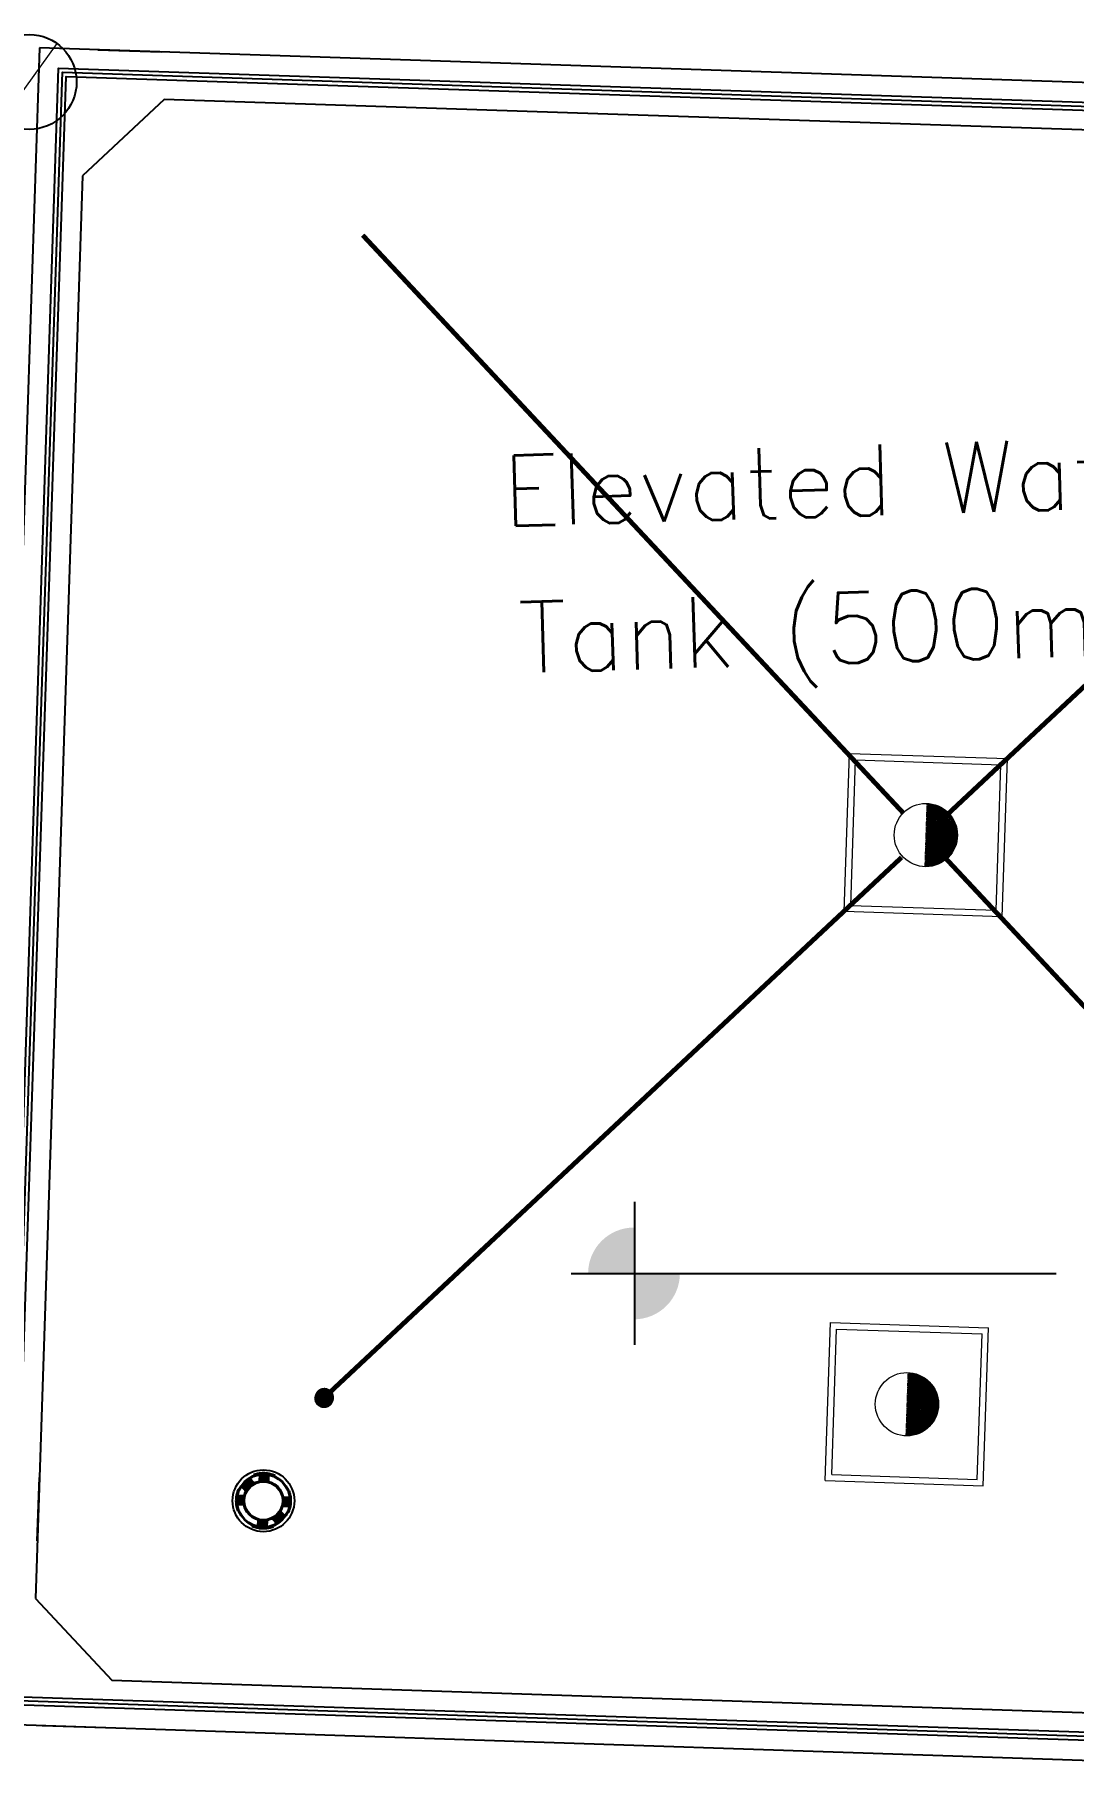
# Model space of a CAD drawing. Extents: x 166525 to 167198, y 178739 to 179747.
# Drawn here: x 166643.55 to 166649.43, y 179692.44 to 179702.21 of the extents above; entities that cross this region are included whole.
import ezdxf

# ---------------------------------------------------------------- set-up
doc = ezdxf.new("R2010")
doc.units = 0
doc.header["$MEASUREMENT"] = 0
for name, pattern in [('AUSGEZOGEN', [0]), ('CENTER', [2, 1.25, -0.25, 0.25, -0.25]), ('DASHED2', [0.375, 0.25, -0.125]), ('SOLID_LINE', [0])]:
    doc.linetypes.add(name, pattern=pattern)
doc.layers.get('0').update_dxf_attribs({"linetype": 'CONTINUOUS'})
for name, color, linetype in [('025', 203, 'CONTINUOUS'), ('EBENE0', 7, 'AUSGEZOGEN'), ('ELEV', 1, 'CONTINUOUS'), ('HATCH', 40, 'CONTINUOUS'), ('Height', 7, 'CONTINUOUS'), ('MECNEK', 6, 'CONTINUOUS')]:
    doc.layers.add(name, color=color, linetype=linetype)
doc.layers.add('hah', color=41, linetype='CONTINUOUS', lineweight=9)
doc.styles.add('ROMANS', font='romans.shx')
pattern_1 = [(88.0954623, (166141.1826934, 178988.258987), (-0.006716287785, 0.00022333471), []), (88.0954623, (166141.180455, 178988.259061), (-0.006716287785, 0.00022333471), [0.00224, -0.00224]), (88.0954623, (166141.178216, 178988.2591356), (-0.006716287785, 0.00022333471), [0.00224, -0.00224])]

msp = doc.modelspace()

# ---------------------------------------------------------------- hatches: boundary and pattern name
at = {"lineweight": 13}
h = msp.add_hatch(dxfattribs=at)
h.set_pattern_fill('ANSI36', color=8, scale=0.896)
h.set_pattern_definition([(45, (30566.5308, 37080.8766), (1.50868303, 5.53183777), [7.112, -1.4224, 0, -1.4224])])
h.paths.add_polyline_path([(166643.67529, 179702.15608, 0.6120991), (166643.24894, 179701.9383, 0.2406185), (166643.36018, 179701.72051)])
at = {"layer": 'hah', "linetype": 'CENTER', "ltscale": 2}
h = msp.add_hatch(dxfattribs=at)
h.set_pattern_fill('INSUL', color=8, scale=0.01792, angle=88.095462, style=0)
h.set_pattern_definition([(88.0954623, (166141.20056, 178988.79629), (-0.006716287785, 0.00022333471), []), (88.0954623, (166141.1983215, 178988.796364), (-0.006716287785, 0.00022333471), [0.00224, -0.00224]), (88.0954623, (166141.196083, 178988.7964386), (-0.006716287785, 0.00022333471), [0.00224, -0.00224])])
h.paths.add_polyline_path([(166648.60369, 179697.85135), (166648.59773, 179697.67225), (166648.77683, 179697.66629, 0.4142136)])
h = msp.add_hatch(dxfattribs=at)
h.set_pattern_fill('INSUL', color=8, scale=0.01792, angle=88.095462, style=0)
h.set_pattern_definition([(88.0954623, (166141.20056, 178988.79629), (-0.006716287785, 0.00022333471), []), (88.0954623, (166141.1983215, 178988.796364), (-0.006716287785, 0.00022333471), [0.00224, -0.00224]), (88.0954623, (166141.196083, 178988.7964386), (-0.006716287785, 0.00022333471), [0.00224, -0.00224])])
h.paths.add_polyline_path([(166648.59773, 179697.67225), (166648.59177, 179697.49315, 0.4142136), (166648.77683, 179697.66629)])
h = msp.add_hatch(dxfattribs=at)
h.set_pattern_fill('INSUL', color=8, scale=0.01792, angle=88.095462, style=0)
h.set_pattern_definition(pattern_1)
h.paths.add_polyline_path([(166648.49649, 179694.62753), (166648.49053, 179694.44843), (166648.66963, 179694.44247, 0.4142136)])
at = {"layer": 'hah', "ltscale": 4}
h = msp.add_hatch(dxfattribs=at)
h.set_pattern_fill('ANSI31', color=8, scale=0.003584, angle=105.595483, style=0)
h.set_pattern_definition([(150.59548315, (166910.7547921, 179710.1823673), (-0.0002199556501, -0.0003902864486), [])])
h.paths.add_polyline_path([(166645.20288, 179694.43327, 1), (166645.1741, 179694.53635, 1)])
at = {"layer": 'hah', "linetype": 'CENTER', "ltscale": 2}
h = msp.add_hatch(dxfattribs=at)
h.set_pattern_fill('INSUL', color=8, scale=0.01792, angle=88.095462, style=0)
h.set_pattern_definition(pattern_1)
h.paths.add_polyline_path([(166648.49053, 179694.44843), (166648.48457, 179694.26933, 0.4142136), (166648.66963, 179694.44247)])
at = {"layer": 'HATCH', "lineweight": -3, "ltscale": 10}
h = msp.add_hatch(color=6, dxfattribs=at)
h.paths.add_polyline_path([(166646.94435, 179695.44912, 0.4142136), (166646.68436, 179695.18913), (166646.94435, 179695.18913)])
h.paths.add_polyline_path([(166647.20434, 179695.18913), (166646.94435, 179695.18913), (166646.94435, 179694.92914, 0.4142136)])
at = {"layer": 'HATCH'}
h = msp.add_hatch(color=256, dxfattribs=at)
h.paths.add_polyline_path([(166644.88392, 179693.74855), (166644.88285, 179693.75279, 0.0294948), (166644.90006, 179693.75825), (166644.90163, 179693.75417, -0.0294948)])
h.paths.add_polyline_path([(166644.79779, 179693.75562), (166644.79644, 179693.75146, -0.0294948), (166644.77915, 179693.75824), (166644.78098, 179693.76221, 0.0294948)])
h.paths.add_polyline_path([(166644.79036, 179694.0443), (166644.7888, 179694.04839, -0.0294948), (166644.8065, 179694.05401), (166644.80757, 179694.04977, 0.0294948)])
h.paths.add_polyline_path([(166644.89263, 179694.04694), (166644.89398, 179694.0511, -0.0294948), (166644.91127, 179694.04432), (166644.90944, 179694.04035, 0.0294948)])
h = msp.add_hatch(color=256, dxfattribs=at)
h.paths.add_polyline_path([(166644.98825, 179693.83522), (166644.98428, 179693.83705, 0.0294948), (166644.99087, 179693.85386), (166644.99503, 179693.85251, -0.0294948)])
h.paths.add_polyline_path([(166644.98824, 179693.95613), (166644.99232, 179693.95769, -0.0294948), (166644.99794, 179693.93999), (166644.9937, 179693.93892, 0.0294948)])
h.paths.add_polyline_path([(166644.70217, 179693.96734), (166644.70614, 179693.96551, 0.0294948), (166644.69955, 179693.9487), (166644.69539, 179693.95005, -0.0294948)])
h.paths.add_polyline_path([(166644.69248, 179693.86257), (166644.69672, 179693.86364, 0.0294948), (166644.70219, 179693.84643), (166644.6981, 179693.84486, -0.0294948)])
h = msp.add_hatch(color=256, dxfattribs=at)
h.paths.add_polyline_path([(166644.9532, 179693.87141), (166644.94869, 179693.87156, 0.061675), (166644.95282, 179693.8977), (166644.95719, 179693.89756, -0.059213)])
h.paths.add_polyline_path([(166644.95719, 179693.89756), (166644.95282, 179693.8977, 0.061675), (166644.95044, 179693.92405), (166644.95494, 179693.9239, -0.059213)])
h.paths.add_polyline_path([(166644.87508, 179694.00927), (166644.87493, 179694.00476, 0.061675), (166644.84879, 179694.00888), (166644.84893, 179694.01326, -0.059213)])
h.paths.add_polyline_path([(166644.8374, 179694.01305), (166644.83957, 179694.01113), (166644.83908, 179694.01315, -0.0220108), (166644.84893, 179694.01326), (166644.84879, 179694.00888, 0.061675), (166644.82244, 179694.00651), (166644.82259, 179694.01101, -0.0333935)])
h.paths.add_polyline_path([(166644.73323, 179693.905), (166644.73761, 179693.90486, 0.061675), (166644.73998, 179693.8785), (166644.73548, 179693.87865, -0.059213)])
h.paths.add_polyline_path([(166644.73761, 179693.90486), (166644.73323, 179693.905, -0.059213), (166644.73722, 179693.93114), (166644.74173, 179693.93099, 0.061675)])
h.paths.add_polyline_path([(166644.84149, 179693.7893), (166644.84163, 179693.79367, 0.061675), (166644.86799, 179693.79605), (166644.86784, 179693.79155, -0.059213)])
h.paths.add_polyline_path([(166644.81535, 179693.79329), (166644.8155, 179693.7978, 0.061675), (166644.84163, 179693.79367), (166644.84149, 179693.7893, -0.059213)])

# ---------------------------------------------------------------- linework, layer by layer
at = {"color": 9, "lineweight": 13}
msp.add_line((166643.67529, 179702.15608, 486.17054), (166643.36018, 179701.72051, 486.17054), dxfattribs=at)
at = {"layer": 'EBENE0', "color": 8, "linetype": 'AUSGEZOGEN'}
for p, q in [((166643.57601, 179702.13202, 712.9881), (166643.26037, 179692.63967, 712.9881)), ((166653.06836, 179701.81638, 712.9881), (166643.57601, 179702.13202, 712.9881)), ((166653.06836, 179701.81638, 712.9881), (166643.57601, 179702.13202, 712.9881)), ((166643.90769, 179702.12099, 712.9881), (166644.26589, 179702.10908, 712.9881)), ((166644.28348, 179701.83955, 712.9881), (166643.82084, 179701.40668, 712.9881)), ((166644.28348, 179701.83955, 712.9881), (166643.82084, 179701.40668, 712.9881)), ((166652.34303, 179701.57155, 712.9881), (166644.28348, 179701.83955, 712.9881)), ((166652.34303, 179701.57155, 712.9881), (166644.28348, 179701.83955, 712.9881)), ((166643.82084, 179701.40668, 712.9881), (166643.55284, 179693.34714, 712.9881)), ((166643.56373, 179693.67474, 712.9881), (166643.57564, 179694.03294, 712.9881)), ((166643.55284, 179693.34714, 712.9881), (166643.9857, 179692.8845, 712.9881)), ((166643.55284, 179693.34714, 712.9881), (166643.9857, 179692.8845, 712.9881)), ((166643.9857, 179692.8845, 712.9881), (166652.04525, 179692.6165, 712.9881)), ((166643.9857, 179692.8845, 712.9881), (166652.04525, 179692.6165, 712.9881)), ((166643.26036, 179692.63967, 712.9881), (166652.75272, 179692.32402, 712.9881)), ((166643.26036, 179692.63967, 712.9881), (166652.75272, 179692.32402, 712.9881)), ((166643.59204, 179692.62864, 712.9881), (166643.95024, 179692.61673, 712.9881))]:
    msp.add_line(p, q, dxfattribs=at)
at = {"layer": 'ELEV', "color": 8, "elevation": 712.9881}
for points in [[(166643.37602, 179692.74788), (166643.68423, 179702.01636), (166652.9527, 179701.70816), (166652.6445, 179692.43968)], [(166643.39916, 179692.76953), (166643.70587, 179701.99323), (166652.92957, 179701.68652), (166652.62286, 179692.46281)], [(166643.42229, 179692.79117), (166643.72751, 179701.9701), (166652.90644, 179701.66487), (166652.60122, 179692.48595)]]:
    msp.add_lwpolyline(points, close=True, dxfattribs=at)
at = {"layer": 'hah', "color": 8, "ltscale": 2}
for p, q in [((166648.13509, 179697.23939, 712.9881), (166648.16487, 179698.13489, 712.9881)), ((166648.16487, 179698.13489, 712.9881), (166649.06037, 179698.10511, 712.9881)), ((166648.1721, 179697.27401, 712.9881), (166648.1995, 179698.09788, 712.9881)), ((166648.1995, 179698.09788, 712.9881), (166649.02336, 179698.07048, 712.9881)), ((166648.99596, 179697.24662, 712.9881), (166649.02336, 179698.07048, 712.9881)), ((166649.03059, 179697.20961, 712.9881), (166649.06037, 179698.10511, 712.9881)), ((166648.1721, 179697.27401, 712.9881), (166648.99596, 179697.24662, 712.9881)), ((166649.03059, 179697.20961, 712.9881), (166648.13509, 179697.23939, 712.9881)), ((166648.02789, 179694.01557, 712.9881), (166648.05767, 179694.91107, 712.9881)), ((166648.05767, 179694.91107, 712.9881), (166648.95317, 179694.88129, 712.9881)), ((166648.0649, 179694.0502, 712.9881), (166648.09229, 179694.87406, 712.9881)), ((166648.09229, 179694.87406, 712.9881), (166648.91616, 179694.84666, 712.9881)), ((166648.88876, 179694.0228, 712.9881), (166648.91616, 179694.84666, 712.9881)), ((166648.92339, 179693.98579, 712.9881), (166648.95317, 179694.88129, 712.9881)), ((166648.0649, 179694.0502, 712.9881), (166648.88876, 179694.0228, 712.9881)), ((166648.02789, 179694.01557, 712.9881), (166648.92339, 179693.98579, 712.9881))]:
    msp.add_line(p, q, dxfattribs=at)
at = {"layer": 'hah', "ltscale": 4, "const_width": 0.02688, "elevation": 712.9881}
for points in [[(166648.46828, 179697.7989), (166645.40747, 179701.07027)], [(166648.72157, 179697.79048), (166651.99294, 179700.85129)], [(166648.45986, 179697.54562), (166645.18849, 179694.48481)], [(166648.71315, 179697.53719), (166651.77395, 179694.26582)]]:
    msp.add_lwpolyline(points, dxfattribs=at)
at = {"layer": 'hah', "color": 8, "linetype": 'CENTER', "ltscale": 2}
for centre in [(166648.59773, 179697.67225, 712.9881), (166648.49053, 179694.44843, 712.9881)]:
    msp.add_circle(centre, 0.1792, dxfattribs=at)
at = {"layer": 'HATCH', "color": 6, "lineweight": -3, "ltscale": 10}
for p, q in [((166646.94628, 179695.59382, 259.10032), (166646.94628, 179694.78444, 259.10032)), ((166646.58761, 179695.18913, 259.10032), (166649.33588, 179695.18913, 259.10032))]:
    msp.add_line(p, q, dxfattribs=at)
at = {"layer": 'HATCH'}
for p, q in [((166644.82456, 179694.01318, 712.9881), (166644.82575, 179694.04881, 712.9881)), ((166644.82731, 179694.01366, 712.9881), (166644.82849, 179694.04914, 712.9881)), ((166644.83007, 179694.01406, 712.9881), (166644.83124, 179694.04943, 712.9881)), ((166644.83281, 179694.01439, 712.9881), (166644.83399, 179694.04966, 712.9881)), ((166644.83556, 179694.01466, 712.9881), (166644.83673, 179694.04984, 712.9881)), ((166644.8383, 179694.01486, 712.9881), (166644.83947, 179694.04997, 712.9881)), ((166644.84104, 179694.015, 712.9881), (166644.84221, 179694.05005, 712.9881)), ((166644.84378, 179694.01506, 712.9881), (166644.84495, 179694.05008, 712.9881)), ((166644.84652, 179694.01506, 712.9881), (166644.84768, 179694.05006, 712.9881)), ((166644.84925, 179694.015, 712.9881), (166644.85042, 179694.04999, 712.9881)), ((166644.85199, 179694.01487, 712.9881), (166644.85315, 179694.04987, 712.9881)), ((166644.85472, 179694.01467, 712.9881), (166644.85588, 179694.0497, 712.9881)), ((166644.85745, 179694.01441, 712.9881), (166644.85861, 179694.04948, 712.9881)), ((166644.86017, 179694.01408, 712.9881), (166644.86134, 179694.04921, 712.9881)), ((166644.8629, 179694.01369, 712.9881), (166644.86407, 179694.04888, 712.9881)), ((166644.86562, 179694.01323, 712.9881), (166644.86679, 179694.04851, 712.9881)), ((166644.86834, 179694.0127, 712.9881), (166644.86951, 179694.04809, 712.9881)), ((166644.87105, 179694.0121, 712.9881), (166644.87223, 179694.04761, 712.9881)), ((166644.87377, 179694.01143, 712.9881), (166644.87495, 179694.04708, 712.9881)), ((166644.72096, 179693.98316, 712.9881), (166644.74578, 179693.95662, 712.9881)), ((166644.72236, 179693.98134, 712.9881), (166644.77349, 179694.02918, 712.9881)), ((166644.72413, 179693.98778, 712.9881), (166644.74868, 179693.96153, 712.9881)), ((166644.7261, 179693.97734, 712.9881), (166644.77723, 179694.02518, 712.9881)), ((166644.72744, 179693.99224, 712.9881), (166644.75178, 179693.96623, 712.9881)), ((166644.72983, 179693.97335, 712.9881), (166644.78097, 179694.02119, 712.9881)), ((166644.7309, 179693.99655, 712.9881), (166644.75507, 179693.97072, 712.9881)), ((166644.73198, 179693.99783, 712.9881), (166644.75639, 179694.02067, 712.9881)), ((166644.73357, 179693.96935, 712.9881), (166644.78471, 179694.01719, 712.9881)), ((166644.7345, 179694.00071, 712.9881), (166644.75854, 179693.97502, 712.9881)), ((166644.73731, 179693.96536, 712.9881), (166644.78844, 179694.0132, 712.9881)), ((166644.73824, 179694.00472, 712.9881), (166644.7622, 179693.97911, 712.9881)), ((166644.74105, 179693.96136, 712.9881), (166644.79218, 179694.0092, 712.9881)), ((166644.74212, 179694.00859, 712.9881), (166644.76604, 179693.98302, 712.9881)), ((166644.74479, 179693.95737, 712.9881), (166644.74792, 179693.9603, 712.9881)), ((166644.74613, 179694.0123, 712.9881), (166644.77006, 179693.98673, 712.9881)), ((166644.75028, 179694.01587, 712.9881), (166644.77426, 179693.99024, 712.9881)), ((166644.75457, 179694.0193, 712.9881), (166644.77864, 179693.99357, 712.9881)), ((166644.759, 179694.02257, 712.9881), (166644.78321, 179693.9967, 712.9881)), ((166644.76357, 179694.02569, 712.9881), (166644.78796, 179693.99962, 712.9881)), ((166644.76829, 179694.02866, 712.9881), (166644.79291, 179694.00234, 712.9881)), ((166644.79278, 179694.00227, 712.9881), (166644.79592, 179694.00521, 712.9881)), ((166644.69641, 179693.90225, 712.9881), (166644.73142, 179693.90108, 712.9881)), ((166644.69642, 179693.89951, 712.9881), (166644.73146, 179693.89834, 712.9881)), ((166644.69645, 179693.90498, 712.9881), (166644.73145, 179693.90382, 712.9881)), ((166644.69647, 179693.89677, 712.9881), (166644.73156, 179693.8956, 712.9881)), ((166644.69655, 179693.90772, 712.9881), (166644.73154, 179693.90655, 712.9881)), ((166644.69658, 179693.89403, 712.9881), (166644.73173, 179693.89286, 712.9881)), ((166644.69669, 179693.91045, 712.9881), (166644.7317, 179693.90928, 712.9881)), ((166644.69674, 179693.89129, 712.9881), (166644.73197, 179693.89012, 712.9881)), ((166644.69688, 179693.91318, 712.9881), (166644.73193, 179693.91201, 712.9881)), ((166644.69695, 179693.88854, 712.9881), (166644.73227, 179693.88737, 712.9881)), ((166644.69713, 179693.91591, 712.9881), (166644.73222, 179693.91474, 712.9881)), ((166644.69721, 179693.8858, 712.9881), (166644.73264, 179693.88462, 712.9881)), ((166644.69742, 179693.91863, 712.9881), (166644.73258, 179693.91747, 712.9881)), ((166644.69753, 179693.88305, 712.9881), (166644.73309, 179693.88187, 712.9881)), ((166644.69777, 179693.92136, 712.9881), (166644.733, 179693.92019, 712.9881)), ((166644.69789, 179693.8803, 712.9881), (166644.7336, 179693.87911, 712.9881)), ((166644.69816, 179693.92408, 712.9881), (166644.73349, 179693.92291, 712.9881)), ((166644.69861, 179693.92681, 712.9881), (166644.73405, 179693.92563, 712.9881)), ((166644.69911, 179693.92953, 712.9881), (166644.73468, 179693.92834, 712.9881)), ((166644.69966, 179693.93224, 712.9881), (166644.73538, 179693.93106, 712.9881)), ((166644.89803, 179693.79358, 712.9881), (166644.94917, 179693.84142, 712.9881)), ((166644.89803, 179693.79358, 712.9881), (166644.94917, 179693.84142, 712.9881)), ((166644.90177, 179693.78958, 712.9881), (166644.9529, 179693.83743, 712.9881)), ((166644.90177, 179693.78958, 712.9881), (166644.9529, 179693.83743, 712.9881)), ((166644.93953, 179693.83763, 712.9881), (166644.96392, 179693.81156, 712.9881)), ((166644.93953, 179693.83763, 712.9881), (166644.96392, 179693.81156, 712.9881)), ((166644.94257, 179693.84238, 712.9881), (166644.9672, 179693.81606, 712.9881)), ((166644.94257, 179693.84238, 712.9881), (166644.9672, 179693.81606, 712.9881)), ((166644.94307, 179693.84321, 712.9881), (166644.94543, 179693.84542, 712.9881)), ((166644.94307, 179693.84321, 712.9881), (166644.94543, 179693.84542, 712.9881)), ((166644.9551, 179693.87175, 712.9881), (166644.99081, 179693.87056, 712.9881)), ((166644.9551, 179693.87175, 712.9881), (166644.99081, 179693.87056, 712.9881)), ((166644.9558, 179693.87446, 712.9881), (166644.99136, 179693.87328, 712.9881)), ((166644.95642, 179693.87718, 712.9881), (166644.99185, 179693.876, 712.9881)), ((166644.95677, 179693.92369, 712.9881), (166644.99249, 179693.92251, 712.9881)), ((166644.95698, 179693.8799, 712.9881), (166644.9923, 179693.87872, 712.9881)), ((166644.95729, 179693.92094, 712.9881), (166644.99286, 179693.91976, 712.9881)), ((166644.95746, 179693.88262, 712.9881), (166644.99269, 179693.88145, 712.9881)), ((166644.95774, 179693.91819, 712.9881), (166644.99318, 179693.91701, 712.9881)), ((166644.95788, 179693.88534, 712.9881), (166644.99303, 179693.88417, 712.9881)), ((166644.95812, 179693.91544, 712.9881), (166644.99345, 179693.91426, 712.9881)), ((166644.95823, 179693.88807, 712.9881), (166644.99332, 179693.8869, 712.9881)), ((166644.95843, 179693.91269, 712.9881), (166644.99366, 179693.91152, 712.9881)), ((166644.95852, 179693.89079, 712.9881), (166644.99356, 179693.88963, 712.9881)), ((166644.95867, 179693.90995, 712.9881), (166644.99383, 179693.90878, 712.9881)), ((166644.95874, 179693.89352, 712.9881), (166644.99375, 179693.89236, 712.9881)), ((166644.95885, 179693.9072, 712.9881), (166644.99394, 179693.90604, 712.9881)), ((166644.95889, 179693.89626, 712.9881), (166644.99389, 179693.89509, 712.9881)), ((166644.95896, 179693.90446, 712.9881), (166644.994, 179693.9033, 712.9881)), ((166644.95898, 179693.89899, 712.9881), (166644.99398, 179693.89783, 712.9881)), ((166644.959, 179693.90173, 712.9881), (166644.99401, 179693.90056, 712.9881)), ((166644.81599, 179693.75537, 712.9881), (166644.81717, 179693.791, 712.9881)), ((166644.81599, 179693.75537, 712.9881), (166644.81717, 179693.791, 712.9881)), ((166644.81871, 179693.75485, 712.9881), (166644.81989, 179693.79034, 712.9881)), ((166644.81871, 179693.75485, 712.9881), (166644.81989, 179693.79034, 712.9881)), ((166644.82143, 179693.75439, 712.9881), (166644.82261, 179693.78976, 712.9881)), ((166644.82143, 179693.75439, 712.9881), (166644.82261, 179693.78976, 712.9881)), ((166644.82415, 179693.75397, 712.9881), (166644.82533, 179693.78924, 712.9881)), ((166644.82415, 179693.75397, 712.9881), (166644.82533, 179693.78924, 712.9881)), ((166644.82688, 179693.75361, 712.9881), (166644.82805, 179693.78879, 712.9881)), ((166644.82688, 179693.75361, 712.9881), (166644.82805, 179693.78879, 712.9881)), ((166644.8296, 179693.7533, 712.9881), (166644.83077, 179693.78841, 712.9881)), ((166644.8296, 179693.7533, 712.9881), (166644.83077, 179693.78841, 712.9881)), ((166644.83233, 179693.75303, 712.9881), (166644.8335, 179693.78809, 712.9881)), ((166644.83233, 179693.75303, 712.9881), (166644.8335, 179693.78809, 712.9881)), ((166644.83506, 179693.75282, 712.9881), (166644.83623, 179693.78784, 712.9881)), ((166644.83506, 179693.75282, 712.9881), (166644.83623, 179693.78784, 712.9881)), ((166644.83779, 179693.75266, 712.9881), (166644.83896, 179693.78766, 712.9881)), ((166644.83779, 179693.75266, 712.9881), (166644.83896, 179693.78766, 712.9881)), ((166644.84053, 179693.75255, 712.9881), (166644.84169, 179693.78754, 712.9881)), ((166644.84053, 179693.75255, 712.9881), (166644.84169, 179693.78754, 712.9881)), ((166644.84326, 179693.75249, 712.9881), (166644.84443, 179693.78749, 712.9881)), ((166644.84326, 179693.75249, 712.9881), (166644.84443, 179693.78749, 712.9881)), ((166644.846, 179693.75248, 712.9881), (166644.84716, 179693.7875, 712.9881)), ((166644.846, 179693.75248, 712.9881), (166644.84716, 179693.7875, 712.9881)), ((166644.84874, 179693.75252, 712.9881), (166644.8499, 179693.78758, 712.9881)), ((166644.84874, 179693.75252, 712.9881), (166644.8499, 179693.78758, 712.9881)), ((166644.85148, 179693.75261, 712.9881), (166644.85264, 179693.78773, 712.9881)), ((166644.85148, 179693.75261, 712.9881), (166644.85264, 179693.78773, 712.9881)), ((166644.85422, 179693.75275, 712.9881), (166644.85539, 179693.78794, 712.9881)), ((166644.85422, 179693.75275, 712.9881), (166644.85539, 179693.78794, 712.9881)), ((166644.85696, 179693.75294, 712.9881), (166644.85814, 179693.78822, 712.9881)), ((166644.85696, 179693.75294, 712.9881), (166644.85814, 179693.78822, 712.9881)), ((166644.85971, 179693.75318, 712.9881), (166644.86088, 179693.78857, 712.9881)), ((166644.85971, 179693.75318, 712.9881), (166644.86088, 179693.78857, 712.9881)), ((166644.86245, 179693.75348, 712.9881), (166644.86363, 179693.78899, 712.9881)), ((166644.86245, 179693.75348, 712.9881), (166644.86363, 179693.78899, 712.9881)), ((166644.8652, 179693.75382, 712.9881), (166644.86639, 179693.78948, 712.9881)), ((166644.8652, 179693.75382, 712.9881), (166644.86639, 179693.78948, 712.9881)), ((166644.89383, 179693.7984, 712.9881), (166644.91865, 179693.77186, 712.9881)), ((166644.89383, 179693.7984, 712.9881), (166644.91865, 179693.77186, 712.9881)), ((166644.89429, 179693.79757, 712.9881), (166644.89665, 179693.79978, 712.9881)), ((166644.89429, 179693.79757, 712.9881), (166644.89665, 179693.79978, 712.9881)), ((166644.89892, 179693.80096, 712.9881), (166644.92347, 179693.77472, 712.9881)), ((166644.89892, 179693.80096, 712.9881), (166644.92347, 179693.77472, 712.9881)), ((166644.90381, 179693.80374, 712.9881), (166644.92815, 179693.77773, 712.9881)), ((166644.90381, 179693.80374, 712.9881), (166644.92815, 179693.77773, 712.9881)), ((166644.90551, 179693.78559, 712.9881), (166644.95664, 179693.83343, 712.9881)), ((166644.90551, 179693.78559, 712.9881), (166644.95664, 179693.83343, 712.9881)), ((166644.90851, 179693.80672, 712.9881), (166644.93268, 179693.78089, 712.9881)), ((166644.90851, 179693.80672, 712.9881), (166644.93268, 179693.78089, 712.9881)), ((166644.90924, 179693.78159, 712.9881), (166644.96038, 179693.82944, 712.9881)), ((166644.90924, 179693.78159, 712.9881), (166644.96038, 179693.82944, 712.9881)), ((166644.91298, 179693.7776, 712.9881), (166644.96412, 179693.82544, 712.9881)), ((166644.91298, 179693.7776, 712.9881), (166644.96412, 179693.82544, 712.9881)), ((166644.91303, 179693.8099, 712.9881), (166644.93707, 179693.78421, 712.9881)), ((166644.91303, 179693.8099, 712.9881), (166644.93707, 179693.78421, 712.9881)), ((166644.91672, 179693.7736, 712.9881), (166644.96785, 179693.82145, 712.9881)), ((166644.91672, 179693.7736, 712.9881), (166644.96785, 179693.82145, 712.9881)), ((166644.91736, 179693.81328, 712.9881), (166644.94132, 179693.78767, 712.9881)), ((166644.91736, 179693.81328, 712.9881), (166644.94132, 179693.78767, 712.9881)), ((166644.92151, 179693.81685, 712.9881), (166644.94543, 179693.79129, 712.9881)), ((166644.92151, 179693.81685, 712.9881), (166644.94543, 179693.79129, 712.9881)), ((166644.92548, 179693.82062, 712.9881), (166644.94941, 179693.79504, 712.9881)), ((166644.92548, 179693.82062, 712.9881), (166644.94941, 179693.79504, 712.9881)), ((166644.92927, 179693.82458, 712.9881), (166644.95324, 179693.79895, 712.9881)), ((166644.92927, 179693.82458, 712.9881), (166644.95324, 179693.79895, 712.9881)), ((166644.93199, 179693.7804, 712.9881), (166644.96006, 179693.80666, 712.9881)), ((166644.93199, 179693.7804, 712.9881), (166644.96006, 179693.80666, 712.9881)), ((166644.93287, 179693.82873, 712.9881), (166644.95694, 179693.803, 712.9881)), ((166644.93287, 179693.82873, 712.9881), (166644.95694, 179693.803, 712.9881)), ((166644.9363, 179693.83308, 712.9881), (166644.9605, 179693.8072, 712.9881)), ((166644.9363, 179693.83308, 712.9881), (166644.9605, 179693.8072, 712.9881))]:
    msp.add_line(p, q, dxfattribs=at)
at = {"layer": 'Height', "color": 4, "linetype": 'SOLID_LINE'}
msp.add_circle((166643.51774, 179701.9383, 486.17054), 0.2688, dxfattribs=at)
at = {"layer": 'MECNEK'}
for p, q in [((166644.7888, 179694.04839, 712.9881), (166644.79036, 179694.0443, 712.9881)), ((166644.8065, 179694.05401, 712.9881), (166644.80757, 179694.04977, 712.9881)), ((166644.82265, 179694.01281, 712.9881), (166644.82383, 179694.04854, 712.9881)), ((166644.87514, 179694.01107, 712.9881), (166644.87632, 179694.0468, 712.9881)), ((166644.89398, 179694.0511, 712.9881), (166644.89263, 179694.04694, 712.9881)), ((166644.91127, 179694.04432, 712.9881), (166644.90944, 179694.04035, 712.9881)), ((166644.69539, 179693.95005, 712.9881), (166644.69955, 179693.9487, 712.9881)), ((166644.70217, 179693.96734, 712.9881), (166644.70614, 179693.96551, 712.9881)), ((166644.82244, 179694.00651, 712.9881), (166644.82259, 179694.01101, 712.9881)), ((166644.87493, 179694.00476, 712.9881), (166644.87508, 179694.00927, 712.9881)), ((166644.99232, 179693.95769, 712.9881), (166644.98824, 179693.95613, 712.9881)), ((166644.99794, 179693.93999, 712.9881), (166644.9937, 179693.93892, 712.9881)), ((166644.69248, 179693.86257, 712.9881), (166644.69672, 179693.86364, 712.9881)), ((166644.69248, 179693.86257, 712.9881), (166644.69672, 179693.86364, 712.9881)), ((166644.69795, 179693.8799, 712.9881), (166644.73368, 179693.87871, 712.9881)), ((166644.6981, 179693.84486, 712.9881), (166644.70219, 179693.84643, 712.9881)), ((166644.6981, 179693.84486, 712.9881), (166644.70219, 179693.84643, 712.9881)), ((166644.69969, 179693.93239, 712.9881), (166644.73542, 179693.9312, 712.9881)), ((166644.73722, 179693.93114, 712.9881), (166644.74173, 179693.93099, 712.9881)), ((166644.94869, 179693.87156, 712.9881), (166644.9532, 179693.87141, 712.9881)), ((166644.94869, 179693.87156, 712.9881), (166644.9532, 179693.87141, 712.9881)), ((166644.95044, 179693.92405, 712.9881), (166644.95494, 179693.9239, 712.9881)), ((166644.955, 179693.87135, 712.9881), (166644.99073, 179693.87017, 712.9881)), ((166644.955, 179693.87135, 712.9881), (166644.99073, 179693.87017, 712.9881)), ((166644.95674, 179693.92384, 712.9881), (166644.99247, 179693.92266, 712.9881)), ((166644.99503, 179693.85251, 712.9881), (166644.99087, 179693.85386, 712.9881)), ((166644.99503, 179693.85251, 712.9881), (166644.99087, 179693.85386, 712.9881)), ((166644.77915, 179693.75824, 712.9881), (166644.78098, 179693.76221, 712.9881)), ((166644.77915, 179693.75824, 712.9881), (166644.78098, 179693.76221, 712.9881)), ((166644.8141, 179693.75576, 712.9881), (166644.81529, 179693.79149, 712.9881)), ((166644.8141, 179693.75576, 712.9881), (166644.81529, 179693.79149, 712.9881)), ((166644.81535, 179693.79329, 712.9881), (166644.8155, 179693.7978, 712.9881)), ((166644.81535, 179693.79329, 712.9881), (166644.8155, 179693.7978, 712.9881)), ((166644.86659, 179693.75402, 712.9881), (166644.86778, 179693.78975, 712.9881)), ((166644.86659, 179693.75402, 712.9881), (166644.86778, 179693.78975, 712.9881)), ((166644.86784, 179693.79155, 712.9881), (166644.86799, 179693.79605, 712.9881)), ((166644.86784, 179693.79155, 712.9881), (166644.86799, 179693.79605, 712.9881)), ((166644.88392, 179693.74855, 712.9881), (166644.88285, 179693.75279, 712.9881)), ((166644.88392, 179693.74855, 712.9881), (166644.88285, 179693.75279, 712.9881)), ((166644.90163, 179693.75417, 712.9881), (166644.90006, 179693.75825, 712.9881)), ((166644.90163, 179693.75417, 712.9881), (166644.90006, 179693.75825, 712.9881)), ((166644.98825, 179693.83522, 712.9881), (166644.98428, 179693.83705, 712.9881)), ((166644.98825, 179693.83522, 712.9881), (166644.98428, 179693.83705, 712.9881))]:
    msp.add_line(p, q, dxfattribs=at)
for radius in [0.17506, 0.15318, 0.15056, 0.1488, 0.11379, 0.11204, 0.10766]:
    msp.add_circle((166644.84521, 179693.90128, 712.9881), radius, dxfattribs=at)
for start, end in [(104.223083, 110.980843), (65.210082, 71.967842), (155.210082, 161.967842), (14.223083, 20.980843), (194.223083, 200.980843), (194.223083, 200.980843), (335.210082, 341.967842), (335.210082, 341.967842), (245.210082, 251.967842), (245.210082, 251.967842), (284.223083, 290.980843), (284.223083, 290.980843)]:
    msp.add_arc((166644.84521, 179693.90128, 712.9881), 0.15756, start, end, dxfattribs=at)
at = {"layer": 'MECNEK', "linetype": 'DASHED2', "ltscale": 5}
for start, end in [(71.967842, 104.223083), (161.967842, 194.223083), (341.967842, 14.223083), (251.967842, 284.223083), (251.967842, 284.223083)]:
    msp.add_arc((166644.84521, 179693.90128, 712.9881), 0.15756, start, end, dxfattribs=at)

# ---------------------------------------------------------------- texts
at = {"layer": '025', "color": 4, "style": 'ROMANS'}
for s, p in [('Elevated Water ', (166646.20652, 179699.42128, 712.9881)), ('Tank (500m)', (166646.29601, 179698.59126, 488.9881))]:
    msp.add_text(s, height=0.4000752, rotation=1.686858, dxfattribs=at).set_placement(p)

doc.saveas('drawing.dxf')
